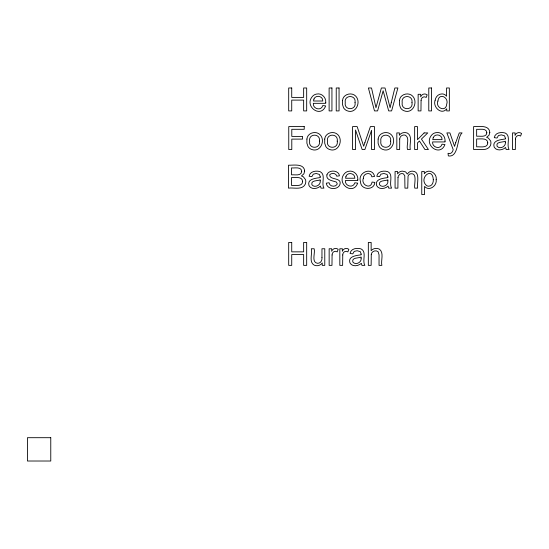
<?xml version="1.0" encoding="UTF-8"?>
<svg xmlns="http://www.w3.org/2000/svg" width="549" height="549" viewBox="0 0 549 549"><rect width="100%" height="100%" fill="white"/><g stroke="black" fill="none" stroke-linecap="round" stroke-linejoin="round"><path stroke-width="0.82" d="M320.225 176.86L320.204 177.595C315.785 178.253 306.788 178.864 309.018 185.651C311.194 189.865 317.494 188.952 320.444 186.09L321.007 188.135L323.944 188.135C320.993 183.263 326.188 174.623 320.081 171.652C316.059 170.389 309.876 171.247 309.135 176.27L311.887 176.641L313.287 174.177L316.217 173.484L319.422 174.438L320.225 176.86M325.742 102.574L325.729 103.329L313.342 103.329C312.607 108.867 321.24 111.385 322.743 105.559L325.653 105.923C320.801 118.865 303.57 106.039 312.594 96.24A7.055 7.055 0 0 1 316.547 94.071C321.652 92.788 326.284 97.537 325.742 102.574M357.804 179.804L357.79 180.552L345.403 180.552C344.669 186.09 353.302 188.609 354.805 182.79L357.708 183.146C352.863 196.096 335.631 183.27 344.648 173.47A7.055 7.055 0 0 1 348.608 171.302C353.714 170.018 358.346 174.767 357.804 179.804M361.139 254.091L361.118 254.825C356.692 255.477 347.695 256.088 349.933 262.882C352.108 267.095 358.401 266.183 361.352 263.314L361.915 265.366L364.859 265.366C361.908 260.494 367.103 251.847 360.995 248.882C356.974 247.62 350.79 248.477 350.049 253.494L352.801 253.871L354.201 251.408L357.131 250.715L360.336 251.668L361.139 254.091M387.882 176.86L387.862 177.595C383.435 178.253 374.439 178.864 376.676 185.651C378.851 189.865 385.144 188.952 388.095 186.09L388.665 188.135L391.602 188.135C388.651 183.263 393.846 174.623 387.738 171.652C383.717 170.389 377.534 171.247 376.792 176.27L379.544 176.641L380.944 174.177L383.875 173.484L387.079 174.438L387.882 176.86M445.026 141.189L445.013 141.937L432.626 141.937C431.891 147.475 440.524 149.994 442.02 144.174L444.93 144.538C440.085 157.481 422.854 144.655 431.871 134.855A7.055 7.055 0 0 1 435.831 132.686C440.936 131.403 445.562 136.152 445.026 141.189M505.361 138.245L505.348 138.986C500.921 139.638 491.925 140.249 494.155 147.043C496.33 151.256 502.63 150.337 505.581 147.475L506.144 149.527L509.088 149.527C506.137 144.648 511.332 136.008 505.224 133.043C501.203 131.774 495.013 132.632 494.272 137.655L497.03 138.032L498.43 135.569L501.361 134.869L504.565 135.823L505.361 138.245M437.91 101.085C435.076 107.92 446.083 112.552 446.694 104.303C449.219 97.2 438.781 92.314 437.91 101.085M363.363 178.281C360.563 184.656 370.836 190.084 372.085 182.055L374.85 182.412C374.253 190.778 360.693 190.146 360.515 181.856C357.2 172.4 372.229 166.278 374.583 176.407L371.851 176.833C371.014 171.439 362.964 173.285 363.363 178.281M433.298 179.695C433.511 182.522 432.022 186.186 428.748 186.2A3.836 3.836 0 0 1 426.285 185.336C418.482 178.151 432.537 165.997 433.298 179.695M399.72 138.986L399.638 149.527L396.824 149.527L396.824 132.913L399.356 132.913L399.356 135.274C401.031 132.638 404.627 131.938 407.406 133.078C413.054 136.234 409.019 144.6 410.323 149.527L407.509 149.527C406.102 145.382 410.22 137.559 405.107 135.109C402.582 134.484 399.734 136.262 399.72 138.986M319.422 141.127C320.987 149.253 308.188 149.369 309.65 141.217C308.167 133.222 320.794 133.119 319.422 141.127M337.237 141.127C338.802 149.253 326.003 149.369 327.465 141.217C325.976 133.222 338.609 133.119 337.237 141.127M355.038 102.512C356.596 110.637 343.798 110.754 345.259 102.608C343.777 94.606 356.404 94.503 355.038 102.512M390.634 141.127C392.192 149.253 379.393 149.369 380.855 141.217C379.373 133.222 392 133.119 390.634 141.127M398.004 177.519L397.888 188.135L395.074 188.135L395.074 171.528L397.593 171.528L397.593 173.861L398.505 172.757A5.833 5.833 0 0 1 402.63 171.158L405.656 171.919L407.317 174.06L408.381 172.791A5.689 5.689 0 0 1 412.45 171.158C420.802 171.398 416.684 183.476 417.576 188.135L414.776 188.135C413.768 184.601 418.05 172.07 410.22 173.882A3.63 3.63 0 0 0 408.044 176.277L407.756 188.135L404.942 188.135L404.771 175.707L403.343 173.827A4.097 4.097 0 0 0 399.802 174.218L398.341 176.051L398.004 177.519M411.976 102.512C413.541 110.637 400.743 110.754 402.204 102.608C400.722 94.606 413.349 94.503 411.976 102.512M321.961 257.653C322.338 260.404 320.568 263.431 317.548 263.314C311.057 262.395 315.51 252.739 314.124 248.759L311.31 248.759C312.594 253.672 308.593 262.038 314.241 265.181C317.027 266.402 320.589 265.551 322.256 262.93L322.256 265.366L324.775 265.366L324.775 248.759L321.961 248.759L321.961 257.653M371.261 254.537L371.145 265.366L368.331 265.366L368.331 242.438L371.145 242.438L371.145 250.667C373.094 248.292 376.635 247.791 379.325 249.109C384.286 252.739 380.697 260.363 381.857 265.366L379.043 265.366L379.043 254.839L378.131 251.765C375.777 249.644 371.46 251.325 371.261 254.537M320.204 180.834C321.096 185.26 314.44 188.382 311.866 184.711C310.672 179.99 317.569 181.177 320.204 179.804L320.204 180.834M332.083 254.956L331.967 265.366L329.153 265.366L329.153 248.759L331.685 248.759L331.685 251.277C332.612 248.532 335.878 247.537 338.177 249.287L337.21 251.902C334.904 250.214 331.939 252.259 332.083 254.956M342.754 254.956L342.631 265.366L339.817 265.366L339.817 248.759L342.35 248.759L342.35 251.277C343.276 248.532 346.543 247.537 348.841 249.287L347.874 251.902C345.568 250.214 342.603 252.259 342.754 254.956M361.118 258.064C362.011 262.484 355.354 265.606 352.781 261.942C351.586 257.22 358.476 258.407 361.118 257.028L361.118 258.064M387.862 180.834C388.754 185.26 382.097 188.382 379.524 184.711C378.33 179.99 385.22 181.177 387.862 179.804L387.862 180.834M421.076 100.501L420.959 110.912L418.139 110.912L418.139 94.304L420.678 94.304L420.678 96.816C421.605 94.078 424.864 93.083 427.163 94.833L426.196 97.448C423.89 95.759 420.925 97.804 421.076 100.501M505.348 142.218C506.233 146.645 499.583 149.767 497.003 146.103C495.809 141.374 502.706 142.562 505.348 141.189L505.348 142.218M515.456 139.117L515.339 149.527L512.526 149.527L512.526 132.913L515.058 132.913L515.058 135.431C515.985 132.693 519.251 131.691 521.55 133.448L520.582 136.056C518.277 134.375 515.312 136.42 515.456 139.117M306.918 139.062L306.891 143.2L307.968 146.425A6.979 6.979 0 0 0 311.393 149.342C320.094 153.082 325.873 140.819 320.142 134.786C316.046 130.394 307.392 132.783 306.918 139.062M324.733 139.062L324.706 143.2L325.783 146.425A6.979 6.979 0 0 0 329.208 149.342C337.903 153.082 343.688 140.819 337.958 134.786C333.861 130.394 325.207 132.783 324.733 139.062M342.528 100.446L342.501 104.585L343.578 107.81A6.979 6.979 0 0 0 347.002 110.726C355.704 114.467 361.482 102.203 355.759 96.171C351.655 91.779 343.008 94.167 342.528 100.446M378.124 139.062L378.096 143.2L379.174 146.425A6.979 6.979 0 0 0 382.598 149.342C391.3 153.082 397.078 140.819 391.348 134.786C387.251 130.394 378.604 132.783 378.124 139.062M399.473 100.446L399.446 104.585L400.523 107.81A6.979 6.979 0 0 0 403.947 110.726C412.649 114.467 418.427 102.203 412.697 96.171C408.6 91.779 399.946 94.167 399.473 100.446M435.144 100.247C432.399 107 441.677 115.537 446.728 108.812L446.728 110.912L449.343 110.912L449.343 87.984L446.543 87.984L446.543 96.212L445.699 95.286A5.524 5.524 0 0 0 441.959 93.927C438.404 93.858 435.611 96.857 435.144 100.247M436.174 179.708C437.237 185.83 429.023 191.704 424.569 186.42L424.569 194.504L421.756 194.504L421.756 171.528L424.322 171.528L424.322 173.69C428.385 167.816 437.368 173.264 436.174 179.708M302.643 181.493C302.437 187.044 294.943 185.178 291.505 185.432L291.505 177.553C294.978 177.842 302.327 176.023 302.643 181.493M487.786 142.877C487.574 148.429 480.08 146.562 476.649 146.816L476.649 138.938C480.121 139.226 487.471 137.415 487.786 142.877M326.888 174.87C325.79 180.34 332.845 180.696 336.365 182.055L337.189 183.558L336.956 184.553C335.02 187.408 329.345 186.482 329.077 182.742L326.291 183.181C326.93 189.769 337.697 190.414 339.879 184.629C342.377 177.011 329.366 180.484 329.688 174.808C331.438 172.606 336.276 173.01 336.709 176.188L339.46 175.817C338.815 169.888 328.597 169.476 326.888 174.87M301.689 171.432C301.374 176.387 294.587 174.458 291.505 174.843L291.505 167.919C294.669 168.296 301.47 166.368 301.689 171.432M486.833 132.824C486.517 137.778 479.73 135.843 476.649 136.227L476.649 129.303C479.805 129.681 486.613 127.752 486.833 132.824M304.674 171.075L303.878 173.841L301.47 175.941L303.309 176.764L305.505 179.626A6.712 6.712 0 0 1 305.107 184.485C301.895 190.311 293.612 187.339 288.472 188.135L288.472 165.208C293.605 165.379 304.098 163.183 304.674 171.075M489.818 132.46L489.022 135.232L486.613 137.325L488.452 138.149L490.648 141.011A6.712 6.712 0 0 1 490.25 145.876C487.032 151.696 478.749 148.731 473.615 149.527L473.615 126.599C478.749 126.764 489.234 124.568 489.818 132.46M313.932 99.053L313.5 101.009L322.771 101.009C323.183 95.951 315.62 94.51 313.932 99.053M345.994 176.284L345.561 178.24L354.832 178.24C355.244 173.182 347.682 171.741 345.994 176.284M433.216 137.669L432.784 139.624L442.055 139.624C442.46 134.567 434.904 133.126 433.216 137.669M391.245 102.718L390.099 107.707L385.034 87.984L381.377 87.984L375.976 107.707L371.522 87.984L368.406 87.984L374.493 110.912L377.588 110.912L383.127 90.75L388.678 110.912L391.602 110.912L397.888 87.984L394.841 87.984L391.245 102.718M455.725 142.596L454.565 146.384L449.906 132.913L446.872 132.913L453.172 149.554C452.788 152.073 450.763 154.489 448.032 153.281L448.341 155.923C459.101 157.728 456.672 137.456 462.086 132.913L459.273 132.913L455.725 142.596M364.907 142.548L363.685 146.226L357.166 126.599L352.595 126.599L352.595 149.527L355.519 149.527L355.519 130.003L362.155 149.527L364.886 149.527L371.549 130.333L371.549 149.527L374.473 149.527L374.473 126.599L370.397 126.599L364.907 142.548M424.13 132.913L417.466 139.672L417.466 126.599L414.653 126.599L414.653 149.527L417.466 149.527L417.466 142.939L419.457 141.031L424.947 149.527L428.419 149.527L421.426 139.075L427.774 132.913L424.13 132.913M291.725 87.984L288.692 87.984L288.692 110.912L291.725 110.912L291.725 100.103L303.645 100.103L303.645 110.912L306.678 110.912L306.678 87.984L303.645 87.984L303.645 97.399L291.725 97.399L291.725 87.984M331.939 87.984L329.119 87.984L329.119 110.912L331.939 110.912L331.939 87.984M339.056 87.984L336.235 87.984L336.235 110.912L339.056 110.912L339.056 87.984M431.589 87.984L428.776 87.984L428.776 110.912L431.589 110.912L431.589 87.984M304.221 126.599L288.753 126.599L288.753 149.527L291.793 149.527L291.793 139.11L302.547 139.11L302.547 136.406L291.793 136.406L291.793 129.303L304.221 129.303L304.221 126.599M291.725 242.438L288.692 242.438L288.692 265.366L291.725 265.366L291.725 254.558L303.645 254.558L303.645 265.366L306.678 265.366L306.678 242.438L303.645 242.438L303.645 251.854L291.725 251.854L291.725 242.438M50.769 437.697L27.45 437.697L27.45 461.016L50.769 461.016L50.769 437.697"/></g></svg>
